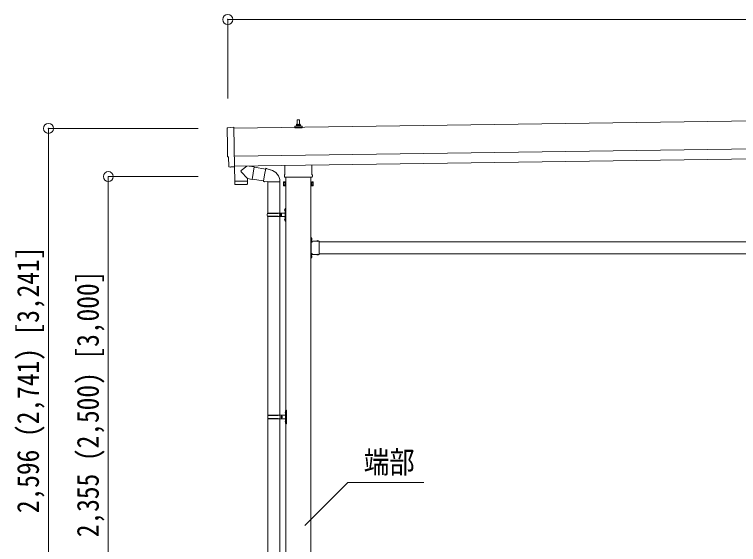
# Model space of a CAD drawing. Units: millimetres, scale not verified. Extents: x -13976 to 14131, y -9754 to 9646.
# Drawn here: x 364 to 3994, y 831 to 3487 of the extents above; entities that cross this region are included whole.
import ezdxf
from ezdxf.enums import TextEntityAlignment as Align

# ---------------------------------------------------------------- set-up
doc = ezdxf.new("R2010")
doc.units = ezdxf.units.MM
doc.header["$LTSCALE"] = 50
doc.header["$PDMODE"] = 32
doc.header["$PDSIZE"] = 50
doc.linetypes.add('USER8', pattern=[4, 3, -1])
for name, color, linetype, lineweight in [('0-2_建具', 4, 'Continuous', 9), ('0-6_手摺', 5, 'Continuous', 5), ('0-7_ハッチ', 6, 'Continuous', 9), ('0-9_敷地', 7, 'Continuous', 9)]:
    doc.layers.add(name, color=color, linetype=linetype, lineweight=lineweight)
doc.styles.add('ＭＳ ゴシック', font='')
doc.styles.get('ＭＳ ゴシック').set_extended_font_data('MS Gothic')

msp = doc.modelspace()

# ---------------------------------------------------------------- linework, layer by layer
at = {"layer": '0-2_建具'}
for p, q in [((6829.38, 2993.22), (1464.43, 2916.58)), ((1781.15, 2934.04), (1781.88, 2957.56)), ((1782.88, 2958.54), (1791.43, 2958.54)), ((1792.43, 2957.56), (1793.15, 2934.04)), ((1432.81, 2919.57), (1464.36, 2921.67)), ((1464.36, 2921.67), (1467.19, 2723.83)), ((1768.9, 2918.54), (1768.9, 2926.25)), ((1805.4, 2918.54), (1768.9, 2918.54)), ((1769.29, 2927.04), (1805.02, 2927.04)), ((1769.67, 2927.22), (1776.39, 2928.85)), ((1776.77, 2929.04), (1797.54, 2929.04)), ((1777.15, 2929.83), (1777.15, 2934.04)), ((1778.15, 2934.04), (1796.15, 2934.04)), ((1797.15, 2929.83), (1797.15, 2934.04)), ((1804.64, 2927.22), (1797.92, 2928.85)), ((1805.4, 2918.54), (1805.4, 2926.25)), ((1466.43, 2776.6), (6831.38, 2853.24)), ((1467.15, 2726.6), (6832.1, 2803.24)), ((1437.09, 2772.79), (1436.49, 2772.78)), ((1437.76, 2725.77), (1437.09, 2772.79)), ((1447.57, 2722.55), (1440.65, 2722.82)), ((1448.31, 2722.84), (1448.96, 2723.48)), ((1448.96, 2723.48), (1467.2, 2722.83)), ((1467.19, 2723.83), (1467.2, 2722.83)), ((1718.85, 2684.55), (1718.85, 2730.2)), ((1855.45, 2732.15), (1855.45, 2684.55)), ((1717.15, 2675.78), (1717.15, 2681.28)), ((1855.09, 2672.28), (1719.22, 2672.28)), ((1724.65, 2672.28), (1724.65, -180.22)), ((1849.65, -180.22), (1849.65, 2672.28)), ((1857.15, 2681.28), (1857.15, 2675.78)), ((1713.15, 2646.28), (1713.91, 2647.59)), ((1713.15, 2646.28), (1713.15, 2629.28)), ((1713.15, 2629.28), (1713.91, 2627.96)), ((1720.15, 2647.59), (1713.91, 2647.59)), ((1720.15, 2642.69), (1713.91, 2642.69)), ((1720.15, 2632.87), (1713.91, 2632.87)), ((1720.15, 2627.96), (1713.91, 2627.96)), ((1720.15, 2627.96), (1720.15, 2647.59)), ((1720.15, 2646.98), (1722.65, 2646.98)), ((1720.15, 2628.58), (1720.15, 2646.98)), ((1722.65, 2628.58), (1720.15, 2628.58)), ((1722.65, 2648.28), (1724.65, 2648.28)), ((1722.65, 2627.28), (1722.65, 2648.28)), ((1724.65, 2627.28), (1722.65, 2627.28)), ((1724.65, 2648.28), (1724.65, 2627.28)), ((1849.65, 2648.28), (1849.65, 2627.28)), ((1851.65, 2648.28), (1849.65, 2648.28)), ((1849.65, 2627.28), (1851.65, 2627.28)), ((1851.65, 2627.28), (1851.65, 2648.28)), ((1854.15, 2646.98), (1851.65, 2646.98)), ((1851.65, 2628.58), (1854.15, 2628.58)), ((1854.15, 2647.59), (1860.39, 2647.59)), ((1854.15, 2627.96), (1854.15, 2647.59)), ((1854.15, 2628.58), (1854.15, 2646.98)), ((1854.15, 2642.69), (1860.39, 2642.69)), ((1854.15, 2632.87), (1860.39, 2632.87)), ((1854.15, 2627.96), (1860.39, 2627.96)), ((1861.15, 2646.28), (1860.39, 2647.59)), ((1861.15, 2629.28), (1860.39, 2627.96)), ((1861.15, 2646.28), (1861.15, 2629.28)), ((1849.65, 2370.78), (1849.65, 2350.78)), ((1851.65, 2370.78), (1849.65, 2370.78)), ((1849.65, 2363.78), (1851.65, 2363.78)), ((1851.65, 2370.78), (1851.65, 2350.78)), ((1851.65, 2366.68), (1851.65, 2354.88)), ((1852.16, 2366.68), (1851.65, 2366.68)), ((1852.16, 2366.68), (1852.16, 2354.88)), ((1849.65, 2357.78), (1851.65, 2357.78)), ((1850.15, 2347.78), (1850.15, 2287.78)), ((1855.65, 2347.78), (1850.15, 2347.78)), ((1852.16, 2354.88), (1851.65, 2354.88)), ((1891.65, 2350.78), (1851.65, 2350.78)), ((1855.65, 2348.78), (1851.65, 2348.78)), ((1851.65, 2346.78), (1855.65, 2346.78)), ((1851.65, 2346.78), (1851.65, 2288.78)), ((1855.65, 2346.78), (1855.65, 2348.78)), ((1876.75, 2351.29), (1876.75, 2350.78)), ((1888.55, 2351.29), (1876.75, 2351.29)), ((1888.55, 2350.78), (1876.75, 2350.78)), ((1888.55, 2351.29), (1888.55, 2350.78)), ((1891.65, 2350.78), (1891.65, 2284.78)), ((1891.65, 2347.78), (4682.65, 2347.78)), ((1855.65, 2287.78), (1850.15, 2287.78)), ((1851.65, 2288.78), (1855.65, 2288.78)), ((1851.65, 2286.78), (1855.65, 2286.78)), ((1855.65, 2288.78), (1855.65, 2286.78)), ((1891.65, 2287.78), (4682.65, 2287.78)), ((1849.65, 2284.78), (1849.65, 2264.78)), ((1849.65, 2277.78), (1851.65, 2277.78)), ((1849.65, 2271.78), (1851.65, 2271.78)), ((1851.65, 2264.78), (1849.65, 2264.78)), ((1891.65, 2284.78), (1851.65, 2284.78)), ((1851.65, 2284.78), (1851.65, 2264.78)), ((1851.65, 2280.68), (1851.65, 2268.88)), ((1852.16, 2280.68), (1851.65, 2280.68)), ((1852.16, 2268.88), (1851.65, 2268.88)), ((1852.16, 2280.68), (1852.16, 2268.88)), ((1888.55, 2284.78), (1876.75, 2284.78)), ((1876.75, 2284.27), (1876.75, 2284.78)), ((1888.55, 2284.27), (1876.75, 2284.27)), ((1888.55, 2284.27), (1888.55, 2284.78))]:
    msp.add_line(p, q, dxfattribs=at)
at = {"layer": '0-2_建具', "linetype": 'USER8'}
for p, q in [((1851.49, 2361.92), (1850.88, 2360.78)), ((1851.49, 2359.63), (1850.88, 2360.78)), ((1854.26, 2363.28), (1851.49, 2361.92)), ((1854.26, 2358.28), (1851.49, 2359.63)), ((1880.15, 2353.39), (1881.51, 2350.61)), ((1881.51, 2350.61), (1882.65, 2350)), ((1883.8, 2350.61), (1882.65, 2350)), ((1885.15, 2353.39), (1883.8, 2350.61)), ((1851.49, 2275.92), (1850.88, 2274.78)), ((1851.49, 2273.63), (1850.88, 2274.78)), ((1854.26, 2277.28), (1851.49, 2275.92)), ((1854.26, 2272.28), (1851.49, 2273.63)), ((1880.15, 2282.17), (1881.51, 2284.94)), ((1881.51, 2284.94), (1882.65, 2285.55)), ((1883.8, 2284.94), (1882.65, 2285.55)), ((1885.15, 2282.17), (1883.8, 2284.94))]:
    msp.add_line(p, q, dxfattribs=at)
at = {"layer": '0-2_建具'}
for centre, radius, start, end in [((1782.88, 2957.54), 1, 90, 178.60509), ((1791.43, 2957.54), 1, 1.39491, 90), ((1769.9, 2926.25), 1, 103.62699, 180), ((1776.15, 2929.83), 1, 283.62699, 0), ((1781.24, 2933.41), 4.13, 90, 171.17633), ((1778.15, 2933.04), 1, 90, 180), ((1790.49, 2934.04), 4.83, 133.60282, 180), ((1783.82, 2934.04), 4.83, 0, 46.39718), ((1793.07, 2933.41), 4.13, 8.82367, 90), ((1796.15, 2933.04), 1, 0, 90), ((1798.15, 2929.83), 1, 180, 256.37301), ((1804.4, 2926.25), 1, 0, 76.37301), ((1721.15, 2681.28), 4, 125.09963, 180), ((1721.15, 2675.78), 4, 180, 194.47751), ((1721.15, 2675.78), 4, 194.47751, 241.04498), ((1853.15, 2675.78), 4, 298.95502, 345.52249), ((1853.15, 2681.28), 4, 0, 54.90037), ((1853.15, 2675.78), 4, 345.52249, 360), ((1717.5, 2645.14), 4.34, 145.61575, 214.38425), ((1729.39, 2637.78), 16.24, 162.41205, 197.58795), ((1717.5, 2630.42), 4.34, 145.61575, 214.38425), ((1844.91, 2637.78), 16.24, 342.41205, 17.58795), ((1856.81, 2645.14), 4.34, 325.61575, 34.38425), ((1856.81, 2630.42), 4.34, 325.61575, 34.38425), ((1846.42, 2360.78), 8.23, 314.2189, 45.7811), ((1851.65, 2350.78), 2, 180, 270), ((1882.65, 2345.55), 8.23, 44.2189, 135.7811), ((1851.65, 2284.78), 2, 90, 180), ((1846.42, 2274.78), 8.23, 314.2189, 45.7811), ((1882.65, 2290.01), 8.23, 224.2189, 315.7811)]:
    msp.add_arc(centre, radius, start, end, dxfattribs=at)
for centre, major_axis, ratio, start_param, end_param in [((1433.01, 2916.57), (-3, -0.04), 0.99863, 4.7647489, 6.2979817), ((-3331.35, 2778.08), (4762.89, 68.04), 0.99863, 6.2686928, 6.2979817), ((1436.43, 2777.18), (-4.41, -0.06), 0.99863, 6.2686928, 7.8539816), ((1440.77, 2725.82), (-2.15, -2.1), 0.9974, 5.5252311, 7.0411395), ((1447.61, 2723.55), (-0.717, -0.7), 0.9974, 0.7579542, 1.5707963)]:
    msp.add_ellipse(centre, major_axis=major_axis, ratio=ratio, start_param=start_param, end_param=end_param, dxfattribs=at)
at = {"layer": '0-6_手摺', "color": 6, "lineweight": 9}
for p, q in [((1433.15, 3462.01), (1433.15, 3066.15)), ((1433.15, 3462.01), (8143.15, 3462.01)), ((534.42, 2916.14), (534.42, 319.78)), ((534.42, 2916.14), (1284.42, 2916.14)), ((834.42, 2674.78), (834.42, 319.78)), ((834.42, 2674.78), (1284.42, 2674.78))]:
    msp.add_line(p, q, dxfattribs=at)
at = {"layer": '0-6_手摺', "color": 6}
for p in [(1433.15, 3462.01), (534.42, 2916.14), (834.42, 2674.78)]:
    msp.add_point(p, dxfattribs=at)
at = {"layer": '0-7_ハッチ'}
for p, q in [((2034.79, 1141.85), (1818.78, 925.85)), ((2416.1, 1141.85), (2034.79, 1141.85))]:
    msp.add_line(p, q, dxfattribs=at)
at = {"layer": '0-9_敷地'}
for p, q in [((1466.8, 2722.85), (1467.82, 2651.6)), ((1528.59, 2727.48), (1500.94, 2704.97)), ((1566.21, 2723.47), (1540.37, 2727.65)), ((1566.21, 2723.47), (1556.05, 2660.59)), ((1531.64, 2664.53), (1500.77, 2697.64)), ((1565.92, 2721.64), (1623.28, 2712.51)), ((1623.6, 2714.33), (1618.07, 2682.96)), ((1623.6, 2714.33), (1628.72, 2713.33)), ((1628.31, 2715.68), (1628.72, 2713.33)), ((1628.72, 2713.33), (1643.24, 2710.51)), ((1643.24, 2710.51), (1644.92, 2708.88)), ((1644.92, 2708.88), (1647.04, 2708.43)), ((1467.82, 2651.6), (1531.81, 2652.52)), ((1531.83, 2651.52), (1467.83, 2650.6)), ((1467.83, 2650.6), (1468.25, 2637.56)), ((1472.32, 2651.67), (1472.35, 2650.67)), ((1527.31, 2652.45), (1527.31, 2651.45)), ((1531.64, 2664.53), (1531.81, 2652.52)), ((1531.64, 2664.53), (1556.05, 2660.59)), ((1531.78, 2638.46), (1531.83, 2651.52)), ((1556.34, 2662.41), (1612.86, 2653.41)), ((1612.54, 2651.6), (1618.07, 2682.96)), ((1612.54, 2651.6), (1617.69, 2650.78)), ((1612.54, 2651.6), (1612.94, 2649.34)), ((1616.5, 2648.72), (1617.69, 2650.78)), ((1617.69, 2650.78), (1632.3, 2648.47)), ((1634.65, 2649.92), (1634.65, 2491.77)), ((1694.65, 2649.92), (1694.65, 2340.3)), ((1528.83, 2635.47), (1471.29, 2634.65)), ((1612.94, 2649.34), (1616.5, 2648.72)), ((1632.3, 2648.47), (1634.5, 2649.45)), ((1694.8, 2649.06), (1633.62, 2649.06)), ((1718.35, 2508.92), (1720.4, 2507.92)), ((1718.35, 2504.62), (1720.4, 2505.62)), ((1719.62, 2510.92), (1719.62, 2502.62)), ((1719.62, 2510.92), (1720.25, 2510.92)), ((1720.25, 2510.92), (1720.65, 2510.52)), ((1720.25, 2510.92), (1720.25, 2502.62)), ((1720.4, 2507.92), (1721.01, 2506.77)), ((1720.4, 2505.62), (1721.01, 2506.77)), ((1720.65, 2514.77), (1723.65, 2516.27)), ((1720.65, 2514.77), (1720.65, 2482.77)), ((1720.65, 2510.52), (1720.65, 2503.02)), ((1723.65, 2516.27), (1724.65, 2516.27)), ((1723.65, 2516.27), (1723.65, 2482.77)), ((1724.65, 2516.27), (1724.65, 2482.77)), ((1631.65, 2489.77), (1681.99, 2489.77)), ((1631.65, 2475.77), (1681.99, 2475.77)), ((1632.65, 2491.77), (1632.65, 2489.77)), ((1632.65, 2491.77), (1718.65, 2491.77)), ((1632.65, 2473.77), (1632.65, 2475.77)), ((1632.65, 2473.77), (1718.65, 2473.77)), ((1634.65, 2473.77), (1634.65, 1478.78)), ((1691.65, 2491.77), (1691.65, 2487.27)), ((1691.65, 2473.77), (1691.65, 2478.27)), ((1694.65, 2473.77), (1694.65, 1478.78)), ((1699.65, 2491.77), (1699.65, 2482.77)), ((1699.65, 2473.77), (1699.65, 2482.77)), ((1719.62, 2502.62), (1720.25, 2502.62)), ((1720.25, 2502.62), (1720.65, 2503.02)), ((1720.65, 2450.77), (1720.65, 2482.77)), ((1723.65, 2449.27), (1723.65, 2482.77)), ((1724.65, 2449.27), (1724.65, 2482.77)), ((1718.35, 2460.92), (1720.4, 2459.92)), ((1718.35, 2456.62), (1720.4, 2457.62)), ((1719.62, 2462.92), (1719.62, 2454.62)), ((1719.62, 2462.92), (1720.25, 2462.92)), ((1719.62, 2454.62), (1720.25, 2454.62)), ((1720.25, 2462.92), (1720.65, 2462.52)), ((1720.25, 2462.92), (1720.25, 2454.62)), ((1720.25, 2454.62), (1720.65, 2455.02)), ((1720.4, 2459.92), (1721.01, 2458.77)), ((1720.4, 2457.62), (1721.01, 2458.77)), ((1720.65, 2462.52), (1720.65, 2455.02)), ((1720.65, 2450.77), (1723.65, 2449.27)), ((1723.65, 2449.27), (1724.65, 2449.27)), ((1720.85, 1495.93), (1722.9, 1494.93)), ((1720.85, 1491.63), (1722.9, 1492.63)), ((1722.12, 1497.93), (1722.12, 1489.63)), ((1722.12, 1497.93), (1722.75, 1497.93)), ((1722.12, 1489.63), (1722.75, 1489.63)), ((1722.75, 1497.93), (1723.15, 1497.53)), ((1722.75, 1497.93), (1722.75, 1489.63)), ((1722.75, 1489.63), (1723.15, 1490.03)), ((1722.9, 1494.93), (1723.51, 1493.78)), ((1722.9, 1492.63), (1723.51, 1493.78)), ((1723.15, 1501.78), (1726.15, 1503.28)), ((1723.15, 1501.78), (1723.15, 1469.78)), ((1723.15, 1497.53), (1723.15, 1490.03)), ((1726.15, 1503.28), (1727.15, 1503.28)), ((1726.15, 1503.28), (1726.15, 1469.78)), ((1727.15, 1503.28), (1727.15, 1469.78)), ((1634.15, 1476.78), (1684.49, 1476.78)), ((1634.15, 1462.78), (1684.49, 1462.78)), ((1634.65, 1460.79), (1634.65, 528.78)), ((1635.15, 1478.78), (1635.15, 1476.78)), ((1635.15, 1478.78), (1721.15, 1478.78)), ((1635.15, 1460.78), (1635.15, 1462.78)), ((1635.15, 1460.78), (1721.15, 1460.78)), ((1694.15, 1478.78), (1694.15, 1474.28)), ((1694.15, 1460.78), (1694.15, 1465.28)), ((1694.65, 1460.79), (1694.65, 528.78)), ((1702.15, 1478.78), (1702.15, 1469.78)), ((1702.15, 1460.78), (1702.15, 1469.78)), ((1723.15, 1437.78), (1723.15, 1469.78)), ((1726.15, 1436.28), (1726.15, 1469.78)), ((1727.15, 1436.28), (1727.15, 1469.78)), ((1720.85, 1447.93), (1722.9, 1446.93)), ((1720.85, 1443.63), (1722.9, 1444.63)), ((1722.12, 1449.93), (1722.12, 1441.63)), ((1722.12, 1449.93), (1722.75, 1449.93)), ((1722.12, 1441.63), (1722.75, 1441.63)), ((1722.75, 1449.93), (1723.15, 1449.53)), ((1722.75, 1449.93), (1722.75, 1441.63)), ((1722.75, 1441.63), (1723.15, 1442.03)), ((1722.9, 1446.93), (1723.51, 1445.78)), ((1722.9, 1444.63), (1723.51, 1445.78)), ((1723.15, 1449.53), (1723.15, 1442.03)), ((1723.15, 1437.78), (1726.15, 1436.28)), ((1726.15, 1436.28), (1727.15, 1436.28))]:
    msp.add_line(p, q, dxfattribs=at)
for points in [[(1623.6, 2714.33), (1624.75, 2716.31), (1628.31, 2715.68)], [(1691.65, 2487.27), (1693.65, 2487.27), (1693.65, 2482.77)], [(1691.65, 2478.27), (1693.65, 2478.27), (1693.65, 2482.77)], [(1699.65, 2487.27), (1702.65, 2487.27), (1702.65, 2482.77)], [(1699.65, 2478.27), (1702.65, 2478.27), (1702.65, 2482.77)], [(1694.15, 1474.28), (1696.15, 1474.28), (1696.15, 1469.78)], [(1694.15, 1465.28), (1696.15, 1465.28), (1696.15, 1469.78)], [(1702.15, 1474.28), (1705.15, 1474.28), (1705.15, 1469.78)], [(1702.15, 1465.28), (1705.15, 1465.28), (1705.15, 1469.78)]]:
    msp.add_lwpolyline(points, dxfattribs=at)
for centre, radius, start, end in [((1504.25, 2701.22), 5, 131.47396, 225.79244), ((1634.5, 2649.45), 60.3, 359.62495, 78), ((1471.24, 2637.65), 3, 181.81845, 270.86677), ((1528.78, 2638.47), 3, 270.81845, 359.81845), ((1723.95, 2506.77), 6, 136.21765, 223.78235), ((1680.4, 2482.77), 49.25, 171.82876, 180.00002), ((1680.4, 2482.77), 49.25, 180.00002, 188.17127), ((1681.99, 2491.77), 2, 270, 359.99998), ((1681.99, 2473.77), 2, 0.00005, 90.00004), ((1718.65, 2493.77), 2, 270, 359.99998), ((1718.65, 2471.77), 2, 0.00005, 90.00004), ((1723.95, 2458.77), 6, 136.21765, 223.78235), ((1726.45, 1493.78), 6, 136.21765, 223.78235), ((1682.9, 1469.78), 49.25, 171.82876, 180.00002), ((1682.9, 1469.78), 49.25, 180.00002, 188.17127), ((1684.49, 1478.78), 2, 270, 359.99998), ((1684.49, 1460.78), 2, 0.00005, 90.00004), ((1721.15, 1480.78), 2, 270, 359.99998), ((1721.15, 1458.78), 2, 0.00005, 90.00004), ((1726.45, 1445.78), 6, 136.21765, 223.78235)]:
    msp.add_arc(centre, radius, start, end, dxfattribs=at)

# ---------------------------------------------------------------- texts
at = {"layer": '0-6_手摺', "color": 7, "style": 'ＭＳ ゴシック', "width": 0.85}
for s, p in [('2,596 (2,741) [3,241]', (519.42, 987.96)), ('2,355 (2,500) [3,000]', (819.42, 867.28))]:
    msp.add_text(s, height=110, rotation=90, dxfattribs=at).set_placement(p, align=Align.BOTTOM_LEFT)
at = {"layer": '0-7_ハッチ', "color": 7, "style": 'ＭＳ ゴシック', "width": 0.85}
msp.add_text('端部', height=110, dxfattribs=at).set_placement((2115.05, 1155.54), align=Align.BOTTOM_LEFT)

doc.saveas('drawing.dxf')
